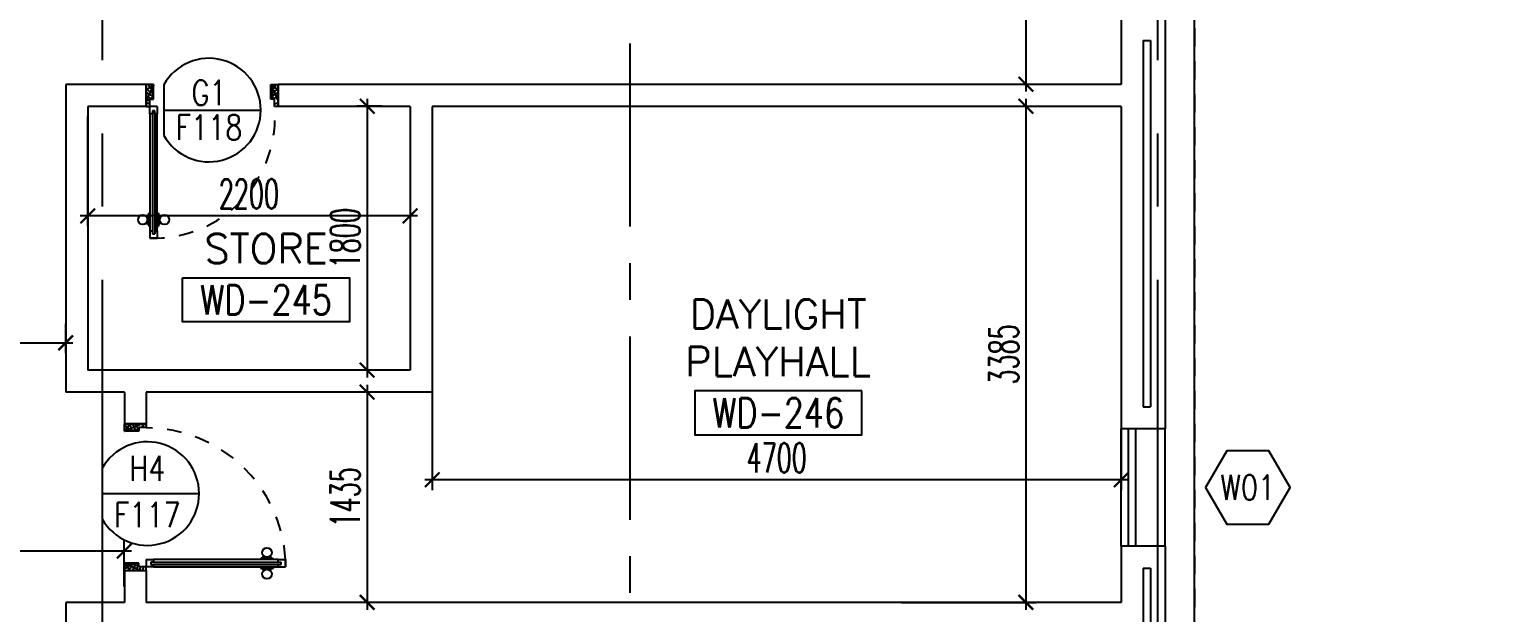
# Model space of a CAD drawing. Extents: x 88852.7 to 88945.7, y 39921.6 to 40001.1.
# Drawn here: x 88927.51 to 88937.55, y 39973.85 to 39977.82 of the extents above; entities that cross this region are included whole.
import ezdxf
from ezdxf.enums import TextEntityAlignment as Align

# ---------------------------------------------------------------- set-up
doc = ezdxf.new("R2010")
doc.units = 0
doc.header["$MEASUREMENT"] = 0
doc.header["$PDMODE"] = 34
for name, pattern in [('CENTER', [2, 1.25, -0.25, 0.25, -0.25]), ('CENTERX2', [4, 2.5, -0.5, 0.5, -0.5]), ('HIDDEN', [0.375, 0.25, -0.125]), ('HIDDEN2', [0.1875, 0.125, -0.0625])]:
    doc.linetypes.add(name, pattern=pattern)
doc.layers.get('0').update_dxf_attribs({"linetype": 'CONTINUOUS'})
doc.layers.get('DEFPOINTS').update_dxf_attribs({"linetype": 'CONTINUOUS'})
for name, color, linetype in [('AX-DIM', 4, 'CONTINUOUS'), ('AXES', 11, 'CENTERX2'), ('AXES1', 11, 'CENTER'), ('DIM', 4, 'CONTINUOUS'), ('DOOR', 7, 'CONTINUOUS'), ('DOOR-CR', 4, 'CONTINUOUS'), ('DOOR-NO', 3, 'CONTINUOUS'), ('HIDDEN', 9, 'HIDDEN2'), ('INSUL', 4, 'CONTINUOUS'), ('PROJ-L', 3, 'CONTINUOUS'), ('RM-BOX', 4, 'CONTINUOUS'), ('RM-NAME', 2, 'CONTINUOUS'), ('RM-NO', 2, 'CONTINUOUS'), ('WALL', 2, 'CONTINUOUS'), ('WIN', 3, 'CONTINUOUS'), ('WIN-BOX', 3, 'CONTINUOUS'), ('WIN-NO', 5, 'CONTINUOUS')]:
    doc.layers.add(name, color=color, linetype=linetype)
doc.styles.add('ROMANS', font='ROMANS.shx', dxfattribs={"width": 0.6})
doc.dimstyles.new('DIM-OUT', dxfattribs={"dimscale": 0, "dimtxt": 0.24, "dimasz": 0.08, "dimexe": 0.02, "dimexo": 0.02, "dimgap": 0.05, "dimtad": 1, "dimdec": 0, "dimlfac": 1000, "dimzin": 0, "dimdsep": 46, "dimtxsty": 'ROMANS', "dimblk1": 'ARCHTICK', "dimblk2": 'ARCHTICK', "dimsah": 1, "dimcen": 0.01, "dimdle": 0.08, "dimclrd": 4, "dimclre": 4, "dimclrt": 2, "dimadec": 0, "dimazin": 0, "dimtp": 2, "dimtm": 2, "dimtfac": 0.114286, "dimtdec": 0, "dimtix": 1, "dimtmove": 2, "dimatfit": 3, "dimldrblk": 'ARCHTICK', "dimfxl": 0, "dimtolj": 1, "dimtzin": 0, "dimarcsym": 0})
doc.dimstyles.new('STANDARD in', dxfattribs={"dimtxt": 0.2, "dimasz": 0.1, "dimexe": 0.07, "dimexo": 0.07, "dimgap": 0.05, "dimtad": 1, "dimdec": 0, "dimlfac": 1000, "dimzin": 0, "dimdsep": 46, "dimtxsty": 'ROMANS', "dimblk": 'ARCHTICK', "dimcen": 0.05, "dimdle": 0.05, "dimclrd": 4, "dimclre": 4, "dimclrt": 2, "dimadec": 0, "dimazin": 0, "dimtfac": 1, "dimtdec": 0, "dimtmove": 2, "dimatfit": 3, "dimfxl": 0, "dimtolj": 1, "dimtzin": 0, "dimarcsym": 0})

# ---------------------------------------------------------------- blocks, each defined once
blk = doc.blocks.new('_ARCHTICK')
at = {"color": 0, "linetype": 'ByBlock', "const_width": 0.15}
blk.add_lwpolyline([(-0.5, -0.5), (0.5, 0.5)], dxfattribs=at)
blk = doc.blocks.new('*D713')
at = {"layer": 'AX-DIM', "color": 4, "lineweight": -2}
blk.add_line((88935.38, 39999.728), (88940.765, 39999.728), dxfattribs=at)
at = {"layer": 'AX-DIM', "color": 11, "lineweight": -2}
for p, q in [((88935.46, 39999.048), (88935.46, 39999.748)), ((88940.685, 39963.57), (88940.685, 39999.748))]:
    blk.add_line(p, q, dxfattribs=at)
at = {"layer": 'DEFPOINTS', "color": 0}
for p in [(88940.685, 39999.728), (88935.46, 39999.028), (88940.685, 39963.55)]:
    blk.add_point(p, dxfattribs=at)
at = {"layer": 'AX-DIM', "color": 4, "lineweight": -2, "xscale": 0.08, "yscale": 0.08, "zscale": 0.08, "rotation": 180}
blk.add_blockref('_ARCHTICK', (88935.46, 39999.728), dxfattribs=at)
at = {"layer": 'AX-DIM', "color": 4, "lineweight": -2, "xscale": 0.08, "yscale": 0.08, "zscale": 0.08}
blk.add_blockref('_ARCHTICK', (88940.685, 39999.728), dxfattribs=at)
at = {"layer": 'AX-DIM', "color": 2, "insert": (88938.073, 39999.898), "char_height": 0.24, "attachment_point": 5, "style": 'ROMANS'}
blk.add_mtext('\\A1;5225', dxfattribs=at)
blk = doc.blocks.new('*D726')
at = {"layer": 'AX-DIM', "color": 4, "lineweight": -2}
for p, q in [((88944.31, 39987.63), (88944.31, 39928.15)), ((88935.48, 39987.55), (88944.33, 39987.55)), ((88935.48, 39928.23), (88944.33, 39928.23))]:
    blk.add_line(p, q, dxfattribs=at)
at = {"layer": 'DEFPOINTS', "color": 0}
for p in [(88935.46, 39987.55), (88935.46, 39928.23), (88944.31, 39928.23)]:
    blk.add_point(p, dxfattribs=at)
at = {"layer": 'AX-DIM', "color": 4, "lineweight": -2, "xscale": 0.08, "yscale": 0.08, "zscale": 0.08}
for p, rotation in [((88944.31, 39987.55), 90), ((88944.31, 39928.23), 270)]:
    blk.add_blockref('_ARCHTICK', p, dxfattribs=dict(at, rotation=rotation))
at = {"layer": 'AX-DIM', "color": 2, "insert": (88944.14, 39957.89), "char_height": 0.24, "attachment_point": 5, "rotation": 90, "style": 'ROMANS'}
blk.add_mtext('\\A1;59320', dxfattribs=at)
blk = doc.blocks.new('*D153')
at = {"layer": 'DEFPOINTS', "color": 0, "linetype": 'ByBlock'}
for p in [(88933.21, 39979.85), (88933.21, 39977.45), (88934.31, 39977.45)]:
    blk.add_point(p, dxfattribs=at)
at = {"layer": 'DIM', "color": 4, "linetype": 'ByBlock', "lineweight": -2}
for p, q in [((88933.28, 39979.85), (88934.38, 39979.85)), ((88934.31, 39979.9), (88934.31, 39977.4)), ((88933.28, 39977.45), (88934.38, 39977.45))]:
    blk.add_line(p, q, dxfattribs=at)
at = {"layer": 'DIM', "color": 4, "linetype": 'ByBlock', "lineweight": -2, "xscale": 0.1, "yscale": 0.1, "zscale": 0.1}
for p, rotation in [((88934.31, 39979.85), 90), ((88934.31, 39977.45), 270)]:
    blk.add_blockref('_ARCHTICK', p, dxfattribs=dict(at, rotation=rotation))
at = {"layer": 'DIM', "color": 2, "linetype": 'ByBlock', "insert": (88934.16, 39978.65), "char_height": 0.2, "attachment_point": 5, "rotation": 90, "style": 'ROMANS'}
blk.add_mtext('\\A1;2400', dxfattribs=at)
blk = doc.blocks.new('*D154')
at = {"layer": 'DEFPOINTS', "color": 0, "linetype": 'ByBlock'}
for p in [(88933.392, 39977.3), (88933.392, 39973.915), (88934.31, 39973.915)]:
    blk.add_point(p, dxfattribs=at)
at = {"layer": 'DIM', "color": 4, "linetype": 'ByBlock', "lineweight": -2}
for p, q in [((88934.31, 39977.35), (88934.31, 39973.865)), ((88933.462, 39977.3), (88934.38, 39977.3)), ((88933.462, 39973.915), (88934.38, 39973.915))]:
    blk.add_line(p, q, dxfattribs=at)
at = {"layer": 'DIM', "color": 4, "linetype": 'ByBlock', "lineweight": -2, "xscale": 0.1, "yscale": 0.1, "zscale": 0.1}
for p, rotation in [((88934.31, 39977.3), 90), ((88934.31, 39973.915), 270)]:
    blk.add_blockref('_ARCHTICK', p, dxfattribs=dict(at, rotation=rotation))
at = {"layer": 'DIM', "color": 2, "linetype": 'ByBlock', "insert": (88934.16, 39975.607), "char_height": 0.2, "attachment_point": 5, "rotation": 90, "style": 'ROMANS'}
blk.add_mtext('\\A1;3385', dxfattribs=at)
blk = doc.blocks.new('*D654')
at = {"layer": 'DEFPOINTS', "color": 0, "linetype": 'ByBlock'}
for p in [(88930.26, 39975.776), (88934.96, 39975.776), (88930.26, 39974.752)]:
    blk.add_point(p, dxfattribs=at)
at = {"layer": 'DIM', "color": 4, "linetype": 'ByBlock', "lineweight": -2}
for p, q in [((88930.26, 39975.706), (88930.26, 39974.682)), ((88934.96, 39975.706), (88934.96, 39974.682)), ((88935.01, 39974.752), (88930.21, 39974.752))]:
    blk.add_line(p, q, dxfattribs=at)
at = {"layer": 'DIM', "color": 4, "linetype": 'ByBlock', "lineweight": -2, "xscale": 0.1, "yscale": 0.1, "zscale": 0.1, "rotation": 180}
blk.add_blockref('_ARCHTICK', (88930.26, 39974.752), dxfattribs=at)
at = {"layer": 'DIM', "color": 4, "linetype": 'ByBlock', "lineweight": -2, "xscale": 0.1, "yscale": 0.1, "zscale": 0.1}
blk.add_blockref('_ARCHTICK', (88934.96, 39974.752), dxfattribs=at)
at = {"layer": 'DIM', "color": 2, "linetype": 'ByBlock', "insert": (88932.61, 39974.902), "char_height": 0.2, "attachment_point": 5, "style": 'ROMANS'}
blk.add_mtext('\\A1;4700', dxfattribs=at)
blk = doc.blocks.new('*D155')
at = {"layer": 'DEFPOINTS', "color": 0, "linetype": 'ByBlock'}
for p in [(88927.91, 39977.3), (88930.11, 39977.3), (88927.91, 39976.552)]:
    blk.add_point(p, dxfattribs=at)
at = {"layer": 'DIM', "color": 4, "linetype": 'ByBlock', "lineweight": -2}
for p, q in [((88927.91, 39977.23), (88927.91, 39976.482)), ((88930.11, 39977.23), (88930.11, 39976.482)), ((88930.16, 39976.552), (88927.86, 39976.552))]:
    blk.add_line(p, q, dxfattribs=at)
at = {"layer": 'DIM', "color": 4, "linetype": 'ByBlock', "lineweight": -2, "xscale": 0.1, "yscale": 0.1, "zscale": 0.1, "rotation": 180}
blk.add_blockref('_ARCHTICK', (88927.91, 39976.552), dxfattribs=at)
at = {"layer": 'DIM', "color": 4, "linetype": 'ByBlock', "lineweight": -2, "xscale": 0.1, "yscale": 0.1, "zscale": 0.1}
blk.add_blockref('_ARCHTICK', (88930.11, 39976.552), dxfattribs=at)
at = {"layer": 'DIM', "color": 2, "linetype": 'ByBlock', "insert": (88929.01, 39976.702), "char_height": 0.2, "attachment_point": 5, "style": 'ROMANS'}
blk.add_mtext('\\A1;2200', dxfattribs=at)
blk = doc.blocks.new('*D157')
at = {"layer": 'DEFPOINTS', "color": 0, "linetype": 'ByBlock'}
for p in [(88930.26, 39975.35), (88929.817, 39973.915), (88930.15, 39973.915)]:
    blk.add_point(p, dxfattribs=at)
at = {"layer": 'DIM', "color": 4, "linetype": 'ByBlock', "lineweight": -2}
for p, q in [((88930.19, 39975.35), (88929.747, 39975.35)), ((88929.817, 39975.4), (88929.817, 39973.865)), ((88930.08, 39973.915), (88929.747, 39973.915))]:
    blk.add_line(p, q, dxfattribs=at)
at = {"layer": 'DIM', "color": 4, "linetype": 'ByBlock', "lineweight": -2, "xscale": 0.1, "yscale": 0.1, "zscale": 0.1}
for p, rotation in [((88929.817, 39975.35), 90), ((88929.817, 39973.915), 270)]:
    blk.add_blockref('_ARCHTICK', p, dxfattribs=dict(at, rotation=rotation))
at = {"layer": 'DIM', "color": 2, "linetype": 'ByBlock', "insert": (88929.667, 39974.632), "char_height": 0.2, "attachment_point": 5, "rotation": 90, "style": 'ROMANS'}
blk.add_mtext('\\A1;1435', dxfattribs=at)
blk = doc.blocks.new('*D210')
at = {"layer": 'DEFPOINTS', "color": 0, "linetype": 'ByBlock'}
for p in [(88927.76, 39975.886), (88927.76, 39975.686), (88925.36, 39975.519)]:
    blk.add_point(p, dxfattribs=at)
at = {"layer": 'DIM', "color": 4, "linetype": 'ByBlock', "lineweight": -2}
for p, q in [((88927.76, 39975.816), (88927.76, 39975.616)), ((88925.36, 39975.589), (88925.36, 39975.756)), ((88925.31, 39975.686), (88927.81, 39975.686))]:
    blk.add_line(p, q, dxfattribs=at)
at = {"layer": 'DIM', "color": 4, "linetype": 'ByBlock', "lineweight": -2, "xscale": 0.1, "yscale": 0.1, "zscale": 0.1, "rotation": 180}
blk.add_blockref('_ARCHTICK', (88925.36, 39975.686), dxfattribs=at)
at = {"layer": 'DIM', "color": 4, "linetype": 'ByBlock', "lineweight": -2, "xscale": 0.1, "yscale": 0.1, "zscale": 0.1}
blk.add_blockref('_ARCHTICK', (88927.76, 39975.686), dxfattribs=at)
at = {"layer": 'DIM', "color": 2, "linetype": 'ByBlock', "insert": (88926.56, 39975.836), "char_height": 0.2, "attachment_point": 5, "style": 'ROMANS'}
blk.add_mtext('\\A1;2400', dxfattribs=at)
blk = doc.blocks.new('*D211')
at = {"layer": 'DEFPOINTS', "color": 0, "linetype": 'ByBlock'}
for p in [(88928.16, 39974.266), (88925.36, 39973.958), (88928.16, 39973.953)]:
    blk.add_point(p, dxfattribs=at)
at = {"layer": 'DIM', "color": 4, "linetype": 'ByBlock', "lineweight": -2}
for p, q in [((88925.36, 39974.028), (88925.36, 39974.336)), ((88928.16, 39974.023), (88928.16, 39974.336)), ((88925.31, 39974.266), (88928.21, 39974.266))]:
    blk.add_line(p, q, dxfattribs=at)
at = {"layer": 'DIM', "color": 4, "linetype": 'ByBlock', "lineweight": -2, "xscale": 0.1, "yscale": 0.1, "zscale": 0.1, "rotation": 180}
blk.add_blockref('_ARCHTICK', (88925.36, 39974.266), dxfattribs=at)
at = {"layer": 'DIM', "color": 4, "linetype": 'ByBlock', "lineweight": -2, "xscale": 0.1, "yscale": 0.1, "zscale": 0.1}
blk.add_blockref('_ARCHTICK', (88928.16, 39974.266), dxfattribs=at)
at = {"layer": 'DIM', "color": 2, "linetype": 'ByBlock', "insert": (88926.76, 39974.416), "char_height": 0.2, "attachment_point": 5, "style": 'ROMANS'}
blk.add_mtext('\\A1;2800', dxfattribs=at)
blk = doc.blocks.new('*D156')
at = {"layer": 'DEFPOINTS', "color": 0, "linetype": 'ByBlock'}
for p in [(88929.988, 39977.3), (88929.817, 39975.5), (88929.988, 39975.5)]:
    blk.add_point(p, dxfattribs=at)
at = {"layer": 'DIM', "color": 4, "linetype": 'ByBlock', "lineweight": -2}
for p, q in [((88929.817, 39977.35), (88929.817, 39975.45)), ((88929.918, 39977.3), (88929.747, 39977.3)), ((88929.918, 39975.5), (88929.747, 39975.5))]:
    blk.add_line(p, q, dxfattribs=at)
at = {"layer": 'DIM', "color": 4, "linetype": 'ByBlock', "lineweight": -2, "xscale": 0.1, "yscale": 0.1, "zscale": 0.1}
for p, rotation in [((88929.817, 39977.3), 90), ((88929.817, 39975.5), 270)]:
    blk.add_blockref('_ARCHTICK', p, dxfattribs=dict(at, rotation=rotation))
at = {"layer": 'DIM', "color": 2, "linetype": 'ByBlock', "insert": (88929.667, 39976.4), "char_height": 0.2, "attachment_point": 5, "rotation": 90, "style": 'ROMANS'}
blk.add_mtext('\\A1;1800', dxfattribs=at)
blk = doc.blocks.new('WW1')
at = {"layer": 'WIN-BOX'}
blk.add_lwpolyline([(144, -250), (289, 0), (144, 250), (-144, 250), (-289, 0), (-144, -250)], close=True, dxfattribs=at)
at = {"layer": 'WIN-NO', "style": 'ROMANS', "width": 0.8}
blk.add_attdef('W00', text='', height=170, dxfattribs=at).set_placement((0, 0), align=Align.MIDDLE)
blk = doc.blocks.new('RM1')
at = {"layer": 'RM-BOX'}
blk.add_lwpolyline([(570, -200), (-570, -200), (-570, -500), (570, -500)], close=True, dxfattribs=at)
at = {"layer": 'RM-NAME', "style": 'ROMANS'}
for tag, p in [('ROOMNAME1', (0, 324)), ('ROOMNAME2', (0, 0))]:
    blk.add_attdef(tag, text='', height=200, dxfattribs=at).set_placement(p, align=Align.MIDDLE)
at = {"layer": 'RM-NO', "style": 'ROMANS', "width": 0.8}
blk.add_attdef('ROOMNO', text='', height=200, dxfattribs=at).set_placement((0, -350), align=Align.MIDDLE)
blk = doc.blocks.new('DOOR90')
at = {"layer": 'DOOR', "linetype": 'ByBlock'}
for p, q in [((0, 0), (-150, 0)), ((-200, -25), (-1000, -25)), ((-200, -42), (-1000, -42)), ((-200, -58), (-1000, -58)), ((-1000, -75), (-200, -75))]:
    blk.add_line(p, q, dxfattribs=at)
at = {"layer": 'DOOR', "color": 0, "linetype": 'ByBlock'}
for p, q in [((-150, 0), (-150, -25)), ((-150, 0), (0, 0)), ((0, -50), (0, 0)), ((-1050, -25), (-1050, -75)), ((-1050, -75), (-1050, -25)), ((-1000, -25), (-1050, -25)), ((-1000, -75), (-1050, -75)), ((-1020, -42), (-1020, -58)), ((-1000, -42), (-1020, -42)), ((-1000, -58), (-1020, -58)), ((-1000, -25), (-1000, -42)), ((-1000, -58), (-1000, -75)), ((-968, -25), (-968, -18)), ((-878, -18), (-968, -18)), ((-968, -75), (-968, -82)), ((-878, -82), (-968, -82)), ((-955, -18), (-955, -9)), ((-955, -9), (-890, -9)), ((-955, -18), (-890, -18)), ((-955, -82), (-955, -91)), ((-955, -82), (-890, -82)), ((-955, -91), (-890, -91)), ((-890, -18), (-890, -9)), ((-890, -82), (-890, -91)), ((-878, -25), (-878, -18)), ((-878, -75), (-878, -82)), ((-200, -42), (-200, -25)), ((-200, -25), (-150, -25)), ((-180, -42), (-200, -42)), ((-200, -75), (-200, -58)), ((-200, -58), (-180, -58)), ((-150, -75), (-200, -75)), ((-180, -58), (-180, -42)), ((-150, -75), (-150, -25)), ((-150, -25), (-100, -25)), ((-100, -25), (-100, -50)), ((-100, -50), (0, -50)), ((-150, -900), (-150, -875)), ((-150, -875), (-100, -875)), ((0, -900), (-150, -900)), ((-150, -900), (0, -900)), ((-100, -850), (0, -850)), ((-100, -875), (-100, -850)), ((0, -850), (0, -900))]:
    blk.add_line(p, q, dxfattribs=at)
at = {"layer": 'DOOR', "color": 9, "linetype": 'ByBlock'}
for p, q in [((0, -50), (-114, 0)), ((0, -50), (-40, 0)), ((0, -50), (-100, -37)), ((0, -850), (-114, -900)), ((0, -850), (-100, -863)), ((0, -850), (-40, -900))]:
    blk.add_line(p, q, dxfattribs=at)
at = {"layer": 'DOOR', "color": 0, "linetype": 'ByBlock'}
for centre in [(-923, 24), (-923, -124)]:
    blk.add_circle(centre, 32.4, dxfattribs=at)
at = {"layer": 'DOOR', "color": 9, "linetype": 'ByBlock'}
for centre, radius, start, end in [((0, -50), 74.4, 137.7764, 180), ((0, -50), 54.4, 113.2074, 180), ((0, -50), 154, 161.1053, 166.2858), ((0, -50), 134, 158.1598, 169.28), ((0, -50), 114, 154.0838, 167.3774), ((0, -50), 94.4, 148.0182, 180), ((0, -50), 34.4, 90, 180), ((0, -50), 14.4, 90, 180), ((0, -850), 154, 193.7142, 198.8947), ((0, -850), 134, 190.72, 201.8402), ((0, -850), 94.4, 180, 211.9818), ((0, -850), 74.4, 180, 222.2236), ((0, -850), 54.4, 180, 246.7926), ((0, -850), 34.4, 180, 270), ((0, -850), 14.4, 180, 270)]:
    blk.add_arc(centre, radius, start, end, dxfattribs=at)
at = {"layer": 'DOOR', "linetype": 'HIDDEN', "ltscale": 0.5}
blk.add_arc((-222, -50), 828, 178.2701, 275.003, dxfattribs=at)
blk = doc.blocks.new('DD1')
at = {"layer": 'DOOR-CR'}
blk.add_line((-308, 0), (353, 0), dxfattribs=at)
blk.add_lwpolyline([(-308, -173, 3.820224), (-308, 173)], format="xyb", close=True, dxfattribs=at)
at = {"layer": 'DOOR-NO', "style": 'ROMANS', "width": 0.8}
for tag, p in [('G', (0, 142)), ('000', (0, -141))]:
    blk.add_attdef(tag, text='', height=204, dxfattribs=at).set_placement(p, align=Align.MIDDLE)
blk = doc.blocks.new('DOOR-10')
at = {"layer": 'DOOR', "color": 0, "linetype": 'ByBlock'}
for p, q in [((-83, 1005), (-92, 1005)), ((-92, 1005), (-92, 940)), ((-76, 1018), (-83, 1018)), ((-83, 928), (-83, 1018)), ((-83, 1005), (-83, 940)), ((-26, 1100), (-76, 1100)), ((-76, 1100), (-26, 1100)), ((-76, 1050), (-76, 1100)), ((-59, 1050), (-76, 1050)), ((-43, 1070), (-59, 1070)), ((-59, 1050), (-59, 1070)), ((-43, 1050), (-43, 1070)), ((-26, 1050), (-43, 1050)), ((-26, 1050), (-26, 1100)), ((-26, 1018), (-18, 1018)), ((-18, 928), (-18, 1018)), ((-18, 1005), (-9, 1005)), ((-18, 1005), (-18, 940)), ((-9, 1005), (-9, 940)), ((-83, 940), (-92, 940)), ((-76, 928), (-83, 928)), ((-26, 928), (-18, 928)), ((-18, 940), (-9, 940)), ((-1001, 0), (-1001, 150)), ((-1001, 150), (-976, 150)), ((-1001, 150), (-1001, 0)), ((-976, 150), (-976, 100)), ((-76, 200), (-59, 200)), ((-76, 150), (-76, 200)), ((-76, 150), (-26, 150)), ((-59, 200), (-59, 180)), ((-59, 180), (-43, 180)), ((-43, 200), (-26, 200)), ((-43, 180), (-43, 200)), ((-26, 200), (-26, 150)), ((-1, 150), (-26, 150)), ((-26, 150), (-26, 100)), ((-951, 0), (-1001, 0)), ((-976, 100), (-951, 100)), ((-951, 100), (-951, 0)), ((-51, 100), (-51, 0)), ((-26, 100), (-51, 100)), ((-51, 0), (-1, 0))]:
    blk.add_line(p, q, dxfattribs=at)
at = {"layer": 'DOOR', "linetype": 'ByBlock'}
for p, q in [((-76, 1050), (-76, 200)), ((-59, 200), (-59, 1050)), ((-43, 200), (-43, 1050)), ((-26, 200), (-26, 1050))]:
    blk.add_line(p, q, dxfattribs=at)
at = {"layer": 'DOOR', "color": 9, "linetype": 'ByBlock'}
for p, q in [((-951, 0), (-1001, 114)), ((-51, 0), (-1, 114)), ((-1, 0), (-1, 150)), ((-951, 0), (-1001, 40)), ((-951, 0), (-964, 100)), ((-51, 0), (-37, 100)), ((-51, 0), (-1, 40))]:
    blk.add_line(p, q, dxfattribs=at)
at = {"layer": 'DOOR', "color": 0, "linetype": 'ByBlock'}
for centre in [(-124, 973), (23, 973)]:
    blk.add_circle(centre, 32.4, dxfattribs=at)
at = {"layer": 'DOOR', "linetype": 'HIDDEN', "ltscale": 0.5}
blk.add_arc((-23, 149), 952, 93.1482, 179.9482, dxfattribs=at)
at = {"layer": 'DOOR', "color": 9, "linetype": 'ByBlock'}
for centre, radius, start, end in [((-951, 0), 154, 103.7142, 108.8947), ((-951, 0), 134, 100.72, 111.8402), ((-51, 0), 134, 68.1598, 79.28), ((-51, 0), 114, 64.0838, 77.3774), ((-51, 0), 154, 71.1053, 76.2858), ((-951, 0), 94.4, 90, 121.9818), ((-951, 0), 74.4, 90, 132.2236), ((-951, 0), 54.4, 90, 156.7926), ((-951, 0), 34.4, 90, 180), ((-951, 0), 14.4, 90, 180), ((-51, 0), 94.4, 58.0182, 90), ((-51, 0), 74.4, 47.7764, 90), ((-51, 0), 54.4, 23.2074, 90), ((-51, 0), 34.4, 0, 90), ((-51, 0), 14.4, 0, 90)]:
    blk.add_arc(centre, radius, start, end, dxfattribs=at)

msp = doc.modelspace()

# ---------------------------------------------------------------- linework, layer by layer
at = {"layer": 'AXES'}
for p, q in [((88928.0103, 39921.6153), (88928.0103, 40000.4279)), ((88935.2103, 39921.6153), (88935.2103, 40000.4279))]:
    msp.add_line(p, q, dxfattribs=at)
at = {"layer": 'AXES1'}
msp.add_line((88931.6103, 39928.4796), (88931.6103, 39987.2996), dxfattribs=at)
at = {"layer": 'HIDDEN'}
msp.add_line((88935.4603, 39987.0576), (88935.4603, 39928.7296), dxfattribs=at)
at = {"layer": 'INSUL'}
for p, q in [((88935.1103, 39977.7496), (88935.1103, 39975.2496)), ((88935.1103, 39977.7496), (88935.1603, 39977.7496)), ((88935.1603, 39977.7496), (88935.1603, 39975.2496)), ((88935.1103, 39975.2496), (88935.1603, 39975.2496)), ((88935.1103, 39974.1496), (88935.1603, 39974.1496)), ((88935.1103, 39974.1496), (88935.1103, 39973.1496)), ((88935.1603, 39974.1496), (88935.1603, 39973.1496))]:
    msp.add_line(p, q, dxfattribs=at)
at = {"layer": 'PROJ-L'}
msp.add_line((88935.4603, 39973.1496), (88935.4603, 39979.8496), dxfattribs=at)
at = {"layer": 'WALL'}
for p, q in [((88934.9603, 39977.8996), (88934.9603, 39977.4496)), ((88935.2603, 39977.8996), (88935.2603, 39975.0996)), ((88928.3103, 39977.4496), (88927.7603, 39977.4496)), ((88934.9603, 39977.4496), (88929.2103, 39977.4496)), ((88928.3103, 39977.2996), (88927.9103, 39977.2996)), ((88930.1103, 39977.2996), (88929.2103, 39977.2996)), ((88934.9603, 39977.2996), (88930.2603, 39977.2996)), ((88934.9603, 39977.2996), (88934.9603, 39975.0996)), ((88930.1103, 39975.4996), (88927.9103, 39975.4996)), ((88928.1603, 39975.3496), (88927.7603, 39975.3496)), ((88930.2603, 39975.3496), (88928.3103, 39975.3496)), ((88935.2603, 39975.0996), (88934.9603, 39975.0996)), ((88935.2603, 39974.2996), (88934.9603, 39974.2996)), ((88935.2103, 39974.2996), (88934.9603, 39974.2996)), ((88935.2603, 39974.2996), (88934.9603, 39974.2996)), ((88934.9603, 39974.2996), (88934.9603, 39973.9146)), ((88935.2603, 39974.2996), (88935.1603, 39974.2996)), ((88935.2603, 39974.2996), (88935.2103, 39974.2996)), ((88935.2603, 39974.2996), (88935.2603, 39973.3996)), ((88928.1603, 39973.9146), (88927.7603, 39973.9146)), ((88934.9603, 39973.9146), (88928.3103, 39973.9146))]:
    msp.add_line(p, q, dxfattribs=at)
at = {"layer": 'WALL', "linetype": 'ByBlock'}
for p, q in [((88927.7603, 39977.4496), (88927.7603, 39975.3496)), ((88928.3103, 39977.4496), (88928.3103, 39977.2996)), ((88929.2103, 39977.4496), (88929.2103, 39977.2996)), ((88927.9103, 39977.2996), (88927.9103, 39975.4996)), ((88930.1103, 39977.2996), (88930.1103, 39975.4996)), ((88930.2603, 39977.2996), (88930.2603, 39975.3496)), ((88928.1603, 39975.3496), (88928.1603, 39975.1321)), ((88928.3103, 39975.3496), (88928.3103, 39975.1321)), ((88928.1603, 39975.1321), (88928.3103, 39975.1321)), ((88928.1603, 39974.1321), (88928.3103, 39974.1321)), ((88928.1603, 39974.1321), (88928.1603, 39973.9146)), ((88928.3103, 39974.1321), (88928.3103, 39973.9146)), ((88927.7603, 39973.9146), (88927.7603, 39971.8146))]:
    msp.add_line(p, q, dxfattribs=at)
at = {"layer": 'WIN'}
for p, q in [((88934.9603, 39975.0981), (88934.9603, 39975.0996)), ((88934.9603, 39974.2996), (88934.9603, 39975.0996)), ((88935.0103, 39974.2996), (88935.0103, 39975.0996)), ((88935.0103, 39974.2996), (88935.0103, 39975.0996)), ((88935.0603, 39974.2996), (88935.0603, 39975.0996)), ((88935.2603, 39975.0981), (88935.2603, 39975.0996)), ((88935.2603, 39974.2996), (88935.2603, 39975.0996)), ((88934.9603, 39974.2996), (88934.9603, 39974.3)), ((88935.2103, 39974.2996), (88935.2103, 39974.3)), ((88935.2603, 39974.2996), (88935.2603, 39974.3))]:
    msp.add_line(p, q, dxfattribs=at)

# ---------------------------------------------------------------- block references
at = {"layer": 'DOOR', "color": 0, "linetype": 'ByBlock', "xscale": 0.001, "yscale": 0.001, "zscale": 0.001, "rotation": 90}
msp.add_blockref('DOOR90', (88928.3103, 39977.4496), dxfattribs=at)
at = {"layer": 'DOOR', "color": 0, "linetype": 'ByBlock', "ltscale": 0.3, "xscale": 0.001, "yscale": 0.001, "zscale": 0.001, "rotation": 270}
msp.add_blockref('DOOR-10', (88928.1603, 39974.1314), dxfattribs=at)
at = {"layer": 'DOOR-NO'}
ref = msp.add_blockref('DD1', (88928.7382, 39977.2743), dxfattribs=dict(at, xscale=0.001, yscale=0.001, zscale=0.001))
ref.add_attrib('G', 'G1', dxfattribs={"height": 0.17, "style": 'ROMANS', "width": 0.8}).set_placement((88928.7382, 39977.3922), align=Align.MIDDLE)
ref.add_attrib('000', 'F118', dxfattribs={"height": 0.17, "style": 'ROMANS', "width": 0.8}).set_placement((88928.7382, 39977.1564), align=Align.MIDDLE)
ref = msp.add_blockref('DD1', (88928.3178, 39974.6575), dxfattribs=dict(at, xscale=0.001, yscale=0.001, zscale=0.001))
ref.add_attrib('G', 'H4', dxfattribs={"height": 0.17, "style": 'ROMANS', "width": 0.8}).set_placement((88928.3178, 39974.8302), align=Align.MIDDLE)
ref.add_attrib('000', 'F117', dxfattribs={"height": 0.17, "style": 'ROMANS', "width": 0.8}).set_placement((88928.3178, 39974.5128), align=Align.MIDDLE)
at = {"layer": 'RM-NAME'}
ref = msp.add_blockref('RM1', (88929.1273, 39976.3289), dxfattribs=dict(at, xscale=-0.001, yscale=0.001, zscale=0.001))
ref.add_attrib('ROOMNO', 'WD-245', dxfattribs={"layer": 'RM-NO', "height": 0.2, "style": 'ROMANS', "width": 0.8}).set_placement((88929.1273, 39975.9789), align=Align.MIDDLE)
ref.add_attrib('ROOMNAME2', 'STORE', dxfattribs={"height": 0.2, "style": 'ROMANS'}).set_placement((88929.1273, 39976.3289), align=Align.MIDDLE)
at = {"layer": 'RM-NAME', "xscale": 0.001, "yscale": 0.001, "zscale": 0.001}
msp.add_blockref('RM1', (88932.621, 39975.5589), dxfattribs=at).add_auto_attribs({'ROOMNO': 'WD-246', 'ROOMNAME2': 'PLAYHALL', 'ROOMNAME1': 'DAYLIGHT'})
at = {"layer": 'WIN-NO', "xscale": 0.001, "yscale": 0.001, "zscale": 0.001}
msp.add_blockref('WW1', (88935.8239, 39974.6996), dxfattribs=at).add_auto_attribs({'W00': 'W01'})

# ---------------------------------------------------------------- dimensions: what is measured, and where the dimension line sits
at = {"layer": 'AX-DIM'}
dim = msp.add_linear_dim(base=(88940.6853, 39999.7279), p1=(88935.4603, 39999.0279), p2=(88940.6853, 39963.5496), dimstyle='DIM-OUT', override={"dimscale": 1, "dimclre": 11}, dxfattribs=at)
dim.commit()
dim.dimension.update_dxf_attribs({"geometry": '*D713', "text_midpoint": (88938.0728, 39999.8979)})
dim = msp.add_linear_dim(base=(88944.3103, 39928.2296), p1=(88935.4603, 39987.5496), p2=(88935.4603, 39928.2296), angle=270, dimstyle='DIM-OUT', override={"dimscale": 1}, dxfattribs=at)
dim.commit()
dim.dimension.update_dxf_attribs({"geometry": '*D726', "text_midpoint": (88944.1403, 39957.8896)})
at = {"layer": 'DIM', "linetype": 'ByBlock', "ltscale": 0.3}
for base, p1, p2, picture, middle in [((88934.3104, 39977.4496), (88933.2103, 39979.8496), (88933.2103, 39977.4496), '*D153', (88934.1604, 39978.6496)), ((88929.8168, 39975.4996), (88929.9881, 39977.2996), (88929.9881, 39975.4996), '*D156', (88929.6668, 39976.3996)), ((88934.3104, 39973.9146), (88933.3919, 39977.2996), (88933.3919, 39973.9146), '*D154', (88934.1604, 39975.6071)), ((88929.8168, 39973.9146), (88930.2603, 39975.3496), (88930.1504, 39973.9146), '*D157', (88929.6668, 39974.6321))]:
    dim = msp.add_linear_dim(base=base, p1=p1, p2=p2, angle=90, dimstyle='STANDARD in', dxfattribs=at)
    dim.commit()
    dim.dimension.update_dxf_attribs({"geometry": picture, "text_midpoint": middle})
for base, p1, p2, picture, middle in [((88927.9103, 39976.5519), (88930.1103, 39977.2996), (88927.9103, 39977.2996), '*D155', (88929.0103, 39976.7019)), ((88927.7603, 39975.6862), (88925.3603, 39975.5194), (88927.7603, 39975.8865), '*D210', (88926.5603, 39975.8362)), ((88930.2603, 39974.7519), (88934.9603, 39975.7757), (88930.2603, 39975.7757), '*D654', (88932.6103, 39974.9019)), ((88928.1603, 39974.2664), (88925.3603, 39973.9585), (88928.1603, 39973.9528), '*D211', (88926.7603, 39974.4164))]:
    dim = msp.add_linear_dim(base=base, p1=p1, p2=p2, dimstyle='STANDARD in', dxfattribs=at)
    dim.commit()
    dim.dimension.update_dxf_attribs({"geometry": picture, "text_midpoint": middle})

doc.saveas('drawing.dxf')
